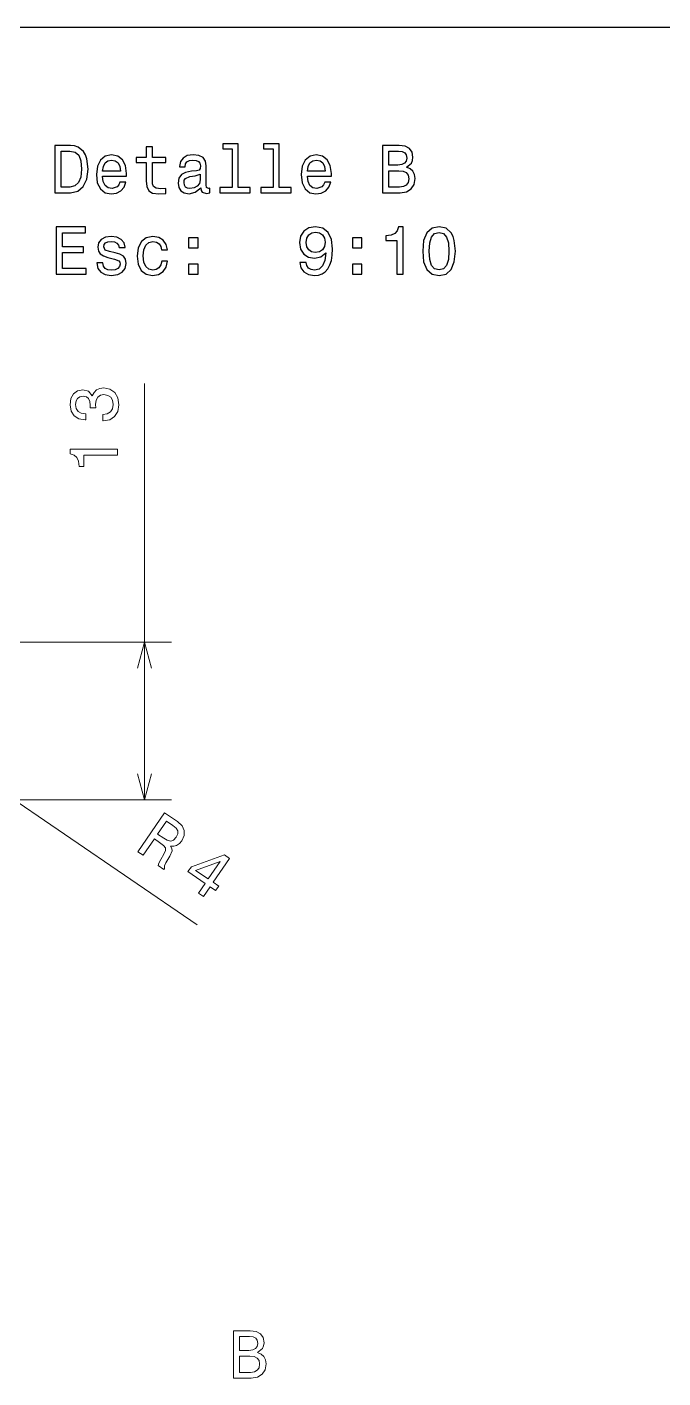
# Model space of a CAD drawing. Extents: x 25 to 410, y 10 to 284.
# Drawn here: x 241.5 to 288.6, y 183.8 to 284 of the extents above; entities that cross this region are included whole.
import ezdxf

# ---------------------------------------------------------------- set-up
doc = ezdxf.new("R2010")
doc.units = 0
doc.layers.get('0').update_dxf_attribs({"linetype": 'CONTINUOUS'})
doc.layers.add('cotas', color=2, linetype='CONTINUOUS', lineweight=20)

msp = doc.modelspace()

# ---------------------------------------------------------------- linework, layer by layer
at = {"color": 7}
msp.add_line((25, 284), (410, 284), dxfattribs=at)
at = {"color": 4}
for points in [[(244.69, 275.21), (243.52, 275.21), (243.52, 271.71), (244.69, 271.71), (245.24, 271.82), (245.64, 272.16), (245.9, 272.71), (245.99, 273.46), (245.91, 274.23), (245.8, 274.53), (245.66, 274.77), (245.26, 275.1), (244.99, 275.18)], [(244.65, 274.79), (245.03, 274.72), (245.3, 274.49), (245.45, 274.07), (245.5, 273.46), (245.45, 272.87), (245.29, 272.46), (245.02, 272.21), (244.65, 272.13), (243.99, 272.13), (243.99, 274.79)], [(250.31, 273.95), (250.31, 272.6), (250.34, 272.16), (250.49, 271.85), (250.77, 271.68), (251.25, 271.62), (251.77, 271.64), (251.77, 272.03), (251.39, 272), (251.04, 272.04), (250.85, 272.16), (250.77, 272.37), (250.76, 272.67), (250.76, 273.95), (251.77, 273.95), (251.77, 274.33), (250.76, 274.33), (250.76, 275.12), (250.31, 275.12), (250.31, 274.33), (249.55, 274.33), (249.55, 273.95)], [(256.67, 274.96), (256.67, 272.09), (255.76, 272.09), (255.76, 271.71), (258.02, 271.71), (258.02, 272.09), (257.12, 272.09), (257.12, 275.33), (255.98, 275.33), (255.98, 274.96)], [(259.71, 274.96), (259.71, 272.09), (258.8, 272.09), (258.8, 271.71), (261.06, 271.71), (261.06, 272.09), (260.15, 272.09), (260.15, 275.33), (259.01, 275.33), (259.01, 274.96)], [(269.61, 273.6), (269.96, 273.9), (270.05, 274.09), (270.08, 274.34), (270.02, 274.71), (269.82, 274.99), (269.5, 275.15), (269.06, 275.21), (267.81, 275.21), (267.81, 271.71), (269.13, 271.71), (269.6, 271.78), (269.95, 271.99), (270.16, 272.32), (270.24, 272.76), (270.19, 273.06), (270.07, 273.31), (269.88, 273.49)], [(268.96, 273.76), (268.28, 273.76), (268.28, 274.79), (269, 274.79), (269.28, 274.76), (269.47, 274.67), (269.58, 274.52), (269.62, 274.28), (269.58, 274.05), (269.46, 273.89), (269.25, 273.79)], [(247.07, 272.94), (248.85, 272.94), (248.85, 273.14), (248.77, 273.72), (248.55, 274.16), (248.2, 274.42), (247.73, 274.52), (247.27, 274.42), (246.91, 274.13), (246.69, 273.67), (246.61, 273.07), (246.68, 272.45), (246.91, 272), (247.26, 271.71), (247.71, 271.62), (248.1, 271.68), (248.43, 271.85), (248.66, 272.13), (248.8, 272.49), (248.36, 272.49), (248.27, 272.29), (248.14, 272.14), (247.77, 272.02), (247.48, 272.07), (247.26, 272.25), (247.12, 272.53), (247.07, 272.92)], [(247.07, 273.31), (247.13, 273.66), (247.26, 273.92), (247.47, 274.07), (247.74, 274.13), (248.01, 274.07), (248.22, 273.92), (248.34, 273.66), (248.39, 273.31)], [(254.36, 272.07), (254.36, 272.05), (254.39, 271.88), (254.46, 271.76), (254.78, 271.66), (255.03, 271.7), (255.03, 272.05), (254.92, 272.03), (254.78, 272.1), (254.76, 272.3), (254.76, 273.7), (254.7, 274.06), (254.52, 274.31), (254.21, 274.46), (253.78, 274.52), (253.35, 274.46), (253.04, 274.28), (252.85, 274.02), (252.78, 273.66), (252.78, 273.63), (253.18, 273.63), (253.21, 273.85), (253.32, 274), (253.51, 274.09), (253.76, 274.12), (254.01, 274.1), (254.19, 274.02), (254.29, 273.89), (254.33, 273.71), (254.31, 273.5), (254.23, 273.39), (254.03, 273.34), (253.65, 273.3), (253.21, 273.21), (252.91, 273.05), (252.72, 272.8), (252.67, 272.42), (252.72, 272.09), (252.88, 271.84), (253.13, 271.69), (253.48, 271.63), (253.94, 271.74)], [(262.25, 272.94), (264.03, 272.94), (264.03, 273.14), (263.95, 273.72), (263.73, 274.16), (263.38, 274.42), (262.91, 274.52), (262.45, 274.42), (262.09, 274.13), (261.87, 273.67), (261.79, 273.07), (261.86, 272.45), (262.09, 272), (262.44, 271.71), (262.89, 271.62), (263.28, 271.68), (263.61, 271.85), (263.84, 272.13), (263.98, 272.49), (263.54, 272.49), (263.45, 272.29), (263.32, 272.14), (262.95, 272.02), (262.66, 272.07), (262.44, 272.25), (262.3, 272.53), (262.25, 272.92)], [(262.25, 273.31), (262.31, 273.66), (262.44, 273.92), (262.65, 274.07), (262.92, 274.13), (263.19, 274.07), (263.4, 273.92), (263.52, 273.66), (263.57, 273.31)], [(254.31, 272.66), (254.25, 272.4), (254.09, 272.2), (253.85, 272.07), (253.55, 272.02), (253.36, 272.05), (253.22, 272.13), (253.14, 272.27), (253.11, 272.46), (253.13, 272.64), (253.21, 272.77), (253.54, 272.91), (253.94, 272.97), (254.31, 273.09)], [(269.07, 272.13), (268.28, 272.13), (268.28, 273.34), (269.03, 273.34), (269.35, 273.3), (269.57, 273.2), (269.71, 273.01), (269.76, 272.75), (269.71, 272.47), (269.58, 272.28), (269.37, 272.17)], [(243.63, 265.67), (245.85, 265.67), (245.85, 266.09), (244.1, 266.09), (244.1, 267.27), (245.66, 267.27), (245.66, 267.69), (244.1, 267.69), (244.1, 268.74), (245.81, 268.74), (245.81, 269.17), (243.63, 269.17)], [(261.7, 266.53), (261.77, 266.13), (261.99, 265.83), (262.33, 265.64), (262.79, 265.56), (263.08, 265.6), (263.35, 265.69), (263.58, 265.85), (263.77, 266.07), (263.92, 266.35), (264.03, 266.69), (264.1, 267.08), (264.12, 267.54), (264.04, 268.25), (263.79, 268.77), (263.4, 269.08), (262.86, 269.19), (262.36, 269.1), (261.99, 268.86), (261.75, 268.48), (261.67, 268.02), (261.75, 267.53), (261.98, 267.16), (262.34, 266.93), (262.79, 266.86), (263.26, 266.95), (263.62, 267.24), (263.54, 266.68), (263.38, 266.29), (263.13, 266.05), (262.79, 265.97), (262.53, 266.01), (262.34, 266.12), (262.21, 266.3), (262.16, 266.53)], [(262.16, 268.02), (262.21, 268.33), (262.35, 268.58), (262.57, 268.74), (262.86, 268.79), (263.15, 268.74), (263.38, 268.58), (263.52, 268.34), (263.58, 268.03), (263.52, 267.71), (263.38, 267.47), (263.15, 267.33), (262.84, 267.27), (262.56, 267.33), (262.35, 267.47), (262.21, 267.7)], [(268.89, 265.67), (269.35, 265.67), (269.35, 269.19), (269, 269.19), (268.91, 268.88), (268.73, 268.68), (268.45, 268.56), (268.07, 268.52), (268.07, 268.16), (268.89, 268.16)], [(270.8, 267.38), (270.87, 266.58), (271.11, 266.02), (271.49, 265.68), (272.01, 265.56), (272.53, 265.68), (272.91, 266.02), (273.14, 266.58), (273.22, 267.38), (273.14, 268.16), (273.05, 268.47), (272.91, 268.73), (272.53, 269.08), (272.01, 269.19), (271.49, 269.08), (271.11, 268.73), (270.87, 268.16)], [(271.28, 267.38), (271.32, 267.99), (271.45, 268.42), (271.68, 268.68), (272.01, 268.77), (272.35, 268.68), (272.57, 268.42), (272.7, 267.99), (272.74, 267.38), (272.7, 266.76), (272.57, 266.32), (272.35, 266.06), (272.01, 265.98), (271.68, 266.06), (271.45, 266.32), (271.32, 266.76)], [(248.01, 267.24), (247.58, 267.35), (247.26, 267.46), (247.16, 267.7), (247.19, 267.86), (247.29, 267.99), (247.46, 268.06), (247.71, 268.09), (247.95, 268.06), (248.13, 267.97), (248.26, 267.83), (248.31, 267.65), (248.74, 267.65), (248.74, 267.66), (248.66, 267.99), (248.46, 268.25), (248.13, 268.41), (247.71, 268.47), (247.28, 268.41), (246.97, 268.24), (246.77, 268), (246.71, 267.68), (246.76, 267.38), (246.9, 267.17), (247.13, 267.02), (247.47, 266.91), (247.96, 266.79), (248.27, 266.66), (248.35, 266.56), (248.38, 266.41), (248.33, 266.23), (248.21, 266.08), (248.01, 265.99), (247.75, 265.96), (247.47, 265.99), (247.27, 266.1), (247.14, 266.27), (247.08, 266.51), (246.65, 266.51), (246.72, 266.1), (246.93, 265.81), (247.26, 265.64), (247.71, 265.57), (248.19, 265.64), (248.53, 265.81), (248.75, 266.09), (248.82, 266.46), (248.77, 266.78), (248.61, 267), (248.35, 267.14)], [(251.44, 267.48), (251.88, 267.48), (251.79, 267.88), (251.57, 268.2), (251.24, 268.39), (250.8, 268.47), (250.31, 268.37), (249.95, 268.09), (249.71, 267.63), (249.63, 267.01), (249.71, 266.4), (249.94, 265.95), (250.29, 265.67), (250.78, 265.57), (251.22, 265.65), (251.55, 265.86), (251.79, 266.19), (251.89, 266.63), (251.46, 266.63), (251.39, 266.35), (251.25, 266.14), (251.04, 266.01), (250.8, 265.97), (250.49, 266.03), (250.27, 266.24), (250.13, 266.56), (250.09, 267.03), (250.13, 267.48), (250.27, 267.81), (250.5, 268.01), (250.8, 268.08), (251.06, 268.04), (251.26, 267.92), (251.39, 267.73)], [(253.45, 267.62), (254.15, 267.62), (254.15, 268.37), (253.45, 268.37)], [(265.59, 267.62), (266.29, 267.62), (266.29, 268.37), (265.59, 268.37)], [(253.45, 265.67), (254.15, 265.67), (254.15, 266.42), (253.45, 266.42)], [(265.59, 265.67), (266.29, 265.67), (266.29, 266.42), (265.59, 266.42)]]:
    msp.add_lwpolyline(points, close=True, dxfattribs=at)
at = {"layer": 'cotas'}
for p, q in [((250.18, 226.67), (250.18, 257.57)), ((235.26, 230.27), (254.07, 217.41))]:
    msp.add_line(p, q, dxfattribs=at)
at = {"layer": 'cotas', "ltscale": 0.440622}
msp.add_line((234.56, 238.37), (252.18, 238.37), dxfattribs=at)
at = {"layer": 'cotas', "ltscale": 0.373122}
msp.add_line((237.26, 226.67), (252.18, 226.67), dxfattribs=at)
at = {"layer": 'cotas'}
for points in [[(247.08, 254.78), (247.12, 254.78), (247.6, 254.86), (247.96, 255.1), (248.2, 255.47), (248.28, 255.97), (248.2, 256.49), (247.97, 256.89), (247.62, 257.14), (247.17, 257.23), (246.87, 257.19), (246.63, 257.08), (246.44, 256.9), (246.31, 256.65), (246.03, 256.98), (245.6, 257.1), (245.21, 257.02), (244.91, 256.8), (244.72, 256.45), (244.66, 255.97), (244.74, 255.51), (244.96, 255.17), (245.31, 254.94), (245.78, 254.86), (245.82, 254.86), (245.82, 255.31), (245.49, 255.35), (245.26, 255.48), (245.12, 255.7), (245.07, 255.99), (245.11, 256.26), (245.22, 256.45), (245.39, 256.56), (245.62, 256.61), (245.87, 256.56), (246.03, 256.44), (246.13, 256.23), (246.16, 255.94), (246.16, 255.75), (246.56, 255.75), (246.55, 255.99), (246.59, 256.31), (246.71, 256.55), (246.91, 256.69), (247.17, 256.74), (247.46, 256.68), (247.68, 256.54), (247.81, 256.31), (247.86, 256), (247.81, 255.68), (247.66, 255.45), (247.41, 255.3), (247.08, 255.25)], [(248.18, 252.23), (248.18, 252.69), (244.66, 252.69), (244.66, 252.34), (244.96, 252.25), (245.17, 252.07), (245.29, 251.79), (245.33, 251.41), (245.69, 251.41), (245.69, 252.23)], [(249.69, 222.83), (250.08, 222.57), (250.91, 223.79), (251.3, 223.52), (251.59, 223.3), (251.73, 223.12), (251.74, 222.92), (251.61, 222.64), (251.38, 222.25), (251.23, 221.99), (251.18, 221.81), (251.62, 221.51), (251.67, 221.59), (251.66, 221.77), (251.77, 222.01), (252.06, 222.5), (252.23, 222.89), (252.21, 223.07), (252.11, 223.25), (252.35, 223.24), (252.56, 223.3), (252.76, 223.44), (252.94, 223.64), (253.12, 224.03), (253.13, 224.4), (252.97, 224.75), (252.63, 225.06), (251.66, 225.72)], [(252.28, 224.78), (252.52, 224.58), (252.64, 224.38), (252.65, 224.16), (252.53, 223.9), (252.33, 223.69), (252.12, 223.62), (251.87, 223.68), (251.6, 223.84), (251.15, 224.14), (251.81, 225.1)], [(254.18, 219.76), (254.55, 219.51), (255.04, 220.22), (255.45, 219.94), (255.68, 220.27), (255.27, 220.56), (256.48, 222.33), (256.11, 222.59), (253.65, 221.71), (253.4, 221.35), (254.67, 220.48)], [(253.97, 221.44), (255.78, 222.11), (254.89, 220.81)], [(258.56, 185.68), (258.92, 185.98), (259.01, 186.17), (259.04, 186.41), (258.97, 186.79), (258.78, 187.07), (258.46, 187.23), (258.01, 187.29), (256.77, 187.29), (256.77, 183.79), (258.09, 183.79), (258.55, 183.86), (258.9, 184.07), (259.12, 184.4), (259.19, 184.84), (259.15, 185.14), (259.03, 185.39), (258.83, 185.57)], [(257.92, 185.84), (257.23, 185.84), (257.23, 186.87), (257.96, 186.87), (258.23, 186.84), (258.42, 186.75), (258.54, 186.6), (258.58, 186.36), (258.53, 186.13), (258.41, 185.97), (258.21, 185.87)], [(258.03, 184.21), (257.23, 184.21), (257.23, 185.42), (257.98, 185.42), (258.3, 185.38), (258.53, 185.27), (258.67, 185.09), (258.71, 184.83), (258.67, 184.55), (258.54, 184.36), (258.33, 184.25)]]:
    msp.add_lwpolyline(points, close=True, dxfattribs=at)
for points in [[(250.7, 236.44), (250.18, 238.37), (249.66, 236.44)], [(249.66, 228.61), (250.18, 226.67), (250.7, 228.61)]]:
    msp.add_lwpolyline(points, dxfattribs=at)

doc.saveas('drawing.dxf')
